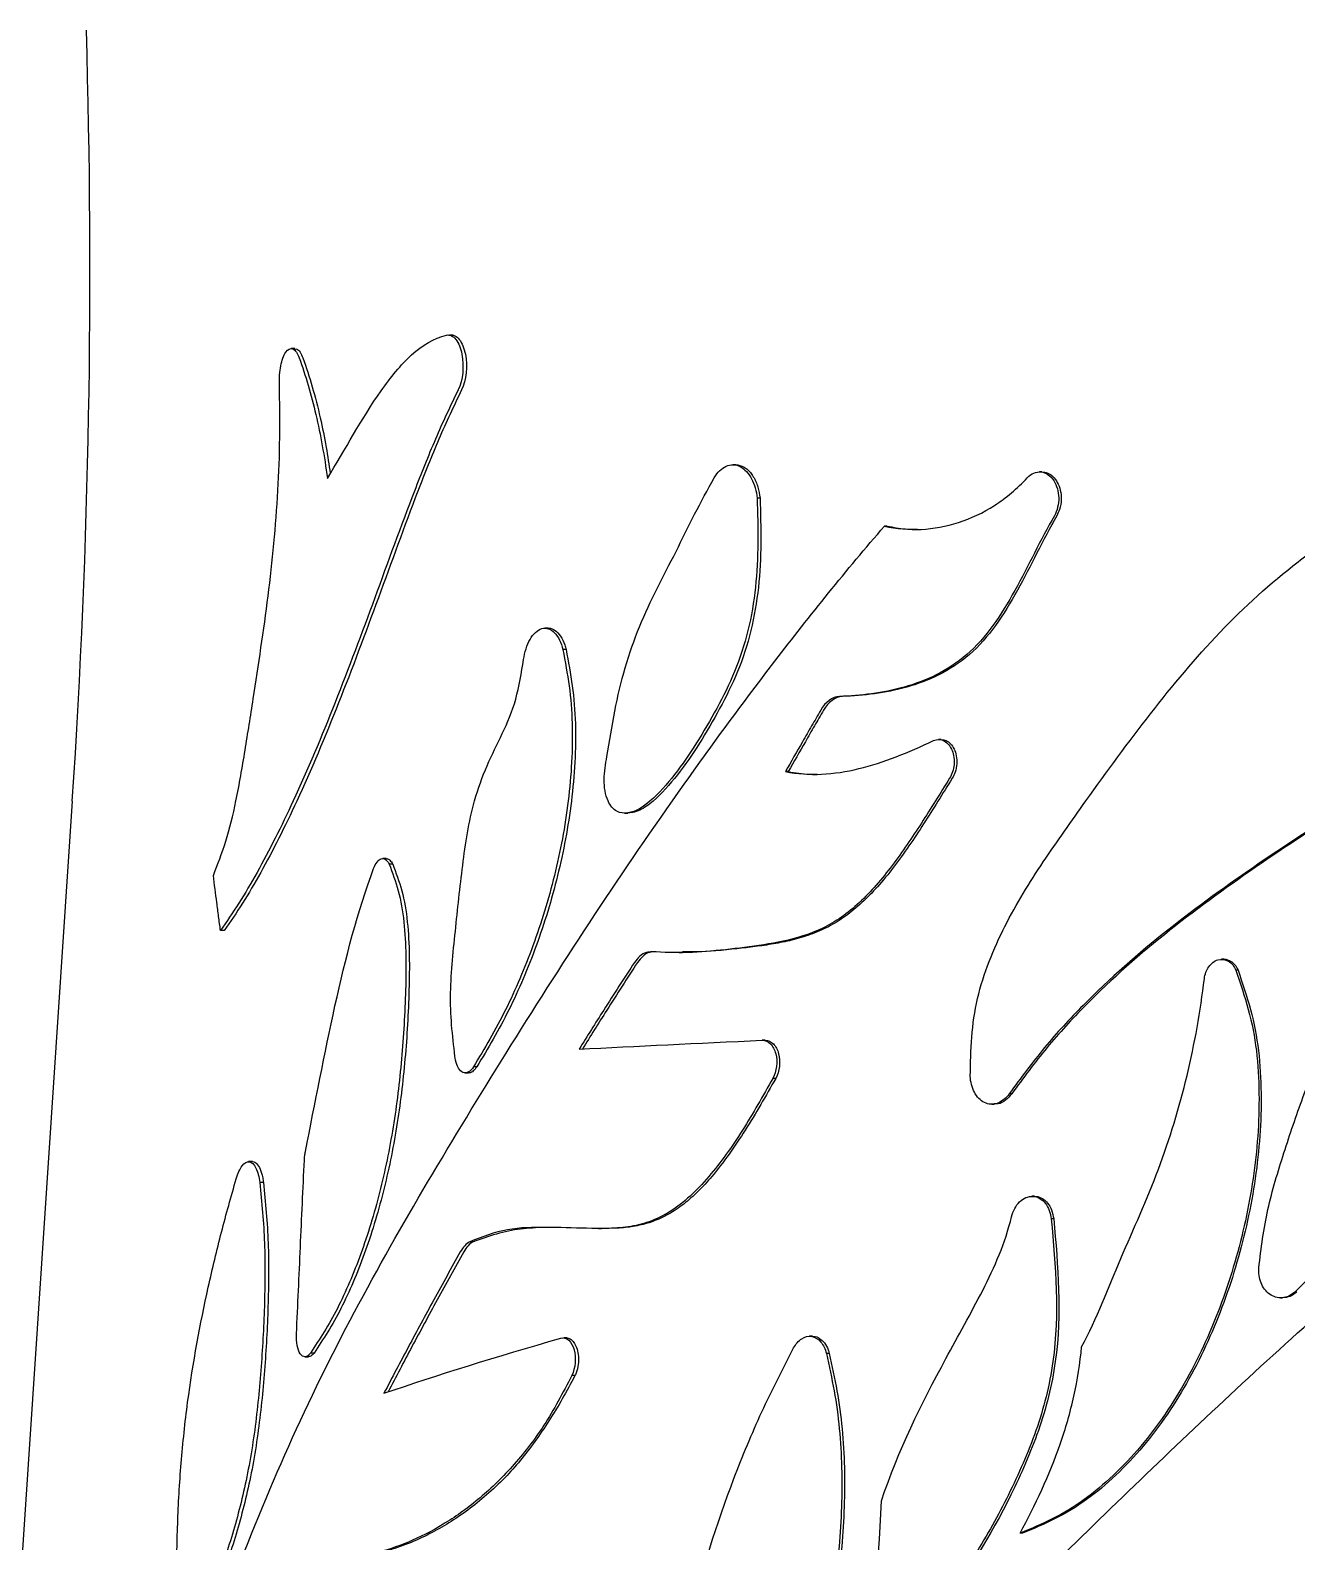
# Model space of a CAD drawing. Header units: millimetres. Extents: x 10 to 459, y 8 to 584.
# Drawn here: x 56.84 to 72.68, y 360.91 to 379.81 of the extents above; entities that cross this region are included whole.
import ezdxf

# ---------------------------------------------------------------- set-up
doc = ezdxf.new("R2010")
doc.units = ezdxf.units.MM
doc.layers.add('OUTLINE', color=7, linetype='Continuous', lineweight=25)

msp = doc.modelspace()

# ---------------------------------------------------------------- linework, layer by layer
at = {"layer": 'OUTLINE'}
for p, q in [((62.125, 375.997), (62.082, 375.997)), ((60.147, 375.828), (60.101, 375.828)), ((65.661, 374.376), (65.624, 374.376)), ((69.491, 374.288), (69.46, 374.288)), ((65.966, 373.959), (65.929, 373.959)), ((67.555, 373.609), (67.521, 373.609)), ((63.317, 372.333), (63.275, 372.333)), ((63.539, 372.064), (63.499, 372.064)), ((68.232, 370.94), (68.198, 370.94)), ((66.319, 370.54), (66.283, 370.54)), ((57.364, 370.169), (54.923, 333.46)), ((64.269, 370.02), (64.31, 370.02)), ((61.291, 369.452), (61.247, 369.452)), ((61.371, 369.383), (61.327, 369.383)), ((59.265, 368.552), (59.218, 368.552)), ((64.608, 368.286), (64.596, 368.284)), ((64.954, 368.276), (64.995, 368.276)), ((71.766, 368.192), (71.738, 368.192)), ((71.943, 368.056), (71.916, 368.056)), ((66.029, 367.179), (65.993, 367.179)), ((62.278, 366.773), (62.321, 366.773)), ((62.424, 366.847), (62.382, 366.847)), ((66.161, 366.703), (66.125, 366.703)), ((69.113, 366.511), (69.082, 366.511)), ((68.862, 366.379), (68.894, 366.379)), ((59.616, 365.662), (59.569, 365.662)), ((59.755, 365.4), (59.709, 365.4)), ((69.398, 365.228), (69.366, 365.228)), ((63.945, 364.826), (63.984, 364.826)), ((69.638, 364.945), (69.607, 364.945)), ((62.376, 364.659), (62.334, 364.659)), ((72.475, 363.958), (72.501, 363.958)), ((72.678, 364.031), (72.652, 364.031)), ((66.62, 363.478), (66.585, 363.478)), ((63.552, 363.457), (63.511, 363.457)), ((60.273, 363.222), (60.318, 363.222)), ((60.387, 363.267), (60.342, 363.267)), ((66.83, 363.264), (66.796, 363.264)), ((63.651, 362.986), (63.611, 362.986)), ((69.248, 361.014), (69.217, 361.014))]:
    msp.add_line(p, q, dxfattribs=at)
msp.add_arc((-42.415, 376.805), 100, 356.1951, 1.72158, dxfattribs=at)
for points, knots in [([(60.555, 374.206), (60.773, 374.562), (60.987, 374.959), (61.345, 375.469), (61.472, 375.627), (61.744, 375.873), (61.888, 375.962), (62.044, 375.997)], [0, 0, 0, 0, 0.5, 0.5, 0.75, 0.75, 1, 1, 1, 1]), ([(62.044, 375.997), (62.085, 376.006), (62.127, 375.986), (62.196, 375.898), (62.222, 375.833), (62.266, 375.61), (62.249, 375.431), (62.19, 375.314)], [0, 0, 0, 0, 0.25, 0.25, 0.5, 0.5, 1, 1, 1, 1]), ([(62.087, 375.997), (62.128, 376.006), (62.17, 375.986), (62.239, 375.898), (62.265, 375.832), (62.309, 375.61), (62.291, 375.431), (62.233, 375.314)], [0, 0, 0, 0, 0.25, 0.25, 0.5, 0.5, 1, 1, 1, 1]), ([(59.955, 375.383), (59.953, 375.462), (59.958, 375.541), (59.986, 375.681), (60.007, 375.743), (60.061, 375.822), (60.093, 375.837), (60.154, 375.81), (60.182, 375.769), (60.203, 375.711)], [0, 0, 0, 0, 0.25, 0.25, 0.5, 0.5, 0.75, 0.75, 1, 1, 1, 1]), ([(60.147, 375.823), (60.155, 375.824), (60.178, 375.827), (60.215, 375.79), (60.237, 375.738), (60.249, 375.711)], [0, 0, 0, 0, 0.20502, 0.590429, 1, 1, 1, 1]), ([(70.041, 370.173), (70.57, 370.91), (71.107, 371.64), (72.021, 372.599), (72.346, 372.894), (72.867, 373.295), (73.047, 373.422), (73.418, 373.663), (73.611, 373.776), (74.199, 374.089), (74.605, 374.261), (75.445, 374.537), (75.879, 374.645), (76.751, 374.872), (77.19, 374.991), (77.835, 375.226), (78.048, 375.313), (78.463, 375.521), (78.666, 375.644), (78.869, 375.766)], [0, 0, 0, 0, 0.25, 0.25, 0.375, 0.375, 0.4375, 0.4375, 0.5, 0.5, 0.625, 0.625, 0.75, 0.75, 0.875, 0.875, 0.9375, 0.9375, 1, 1, 1, 1]), ([(60.203, 375.711), (60.281, 375.493), (60.351, 375.256), (60.469, 374.749), (60.517, 374.483), (60.555, 374.206)], [0, 0, 0, 0, 0.5, 0.5, 1, 1, 1, 1]), ([(60.249, 375.711), (60.289, 375.593), (60.368, 375.357), (60.464, 374.979), (60.539, 374.614), (60.574, 374.376), (60.591, 374.266)], [0, 0, 0, 0, 0.273722, 0.547442, 0.791948, 1, 1, 1, 1]), ([(59.411, 370.173), (59.454, 370.38), (59.49, 370.592), (59.56, 371.019), (59.593, 371.233), (59.693, 371.875), (59.758, 372.303), (59.868, 373.169), (59.911, 373.61), (59.948, 374.274), (59.956, 374.496), (59.961, 374.939), (59.958, 375.161), (59.955, 375.383)], [0, 0, 0, 0, 0.125, 0.125, 0.25, 0.25, 0.5, 0.5, 0.75, 0.75, 0.875, 0.875, 1, 1, 1, 1]), ([(62.19, 375.314), (62.093, 375.111), (61.996, 374.907), (61.814, 374.484), (61.728, 374.266), (61.473, 373.607), (61.311, 373.158), (60.821, 371.824), (60.489, 370.951), (60.127, 370.173)], [0, 0, 0, 0, 0.125, 0.125, 0.25, 0.25, 0.5, 0.5, 1, 1, 1, 1]), ([(62.233, 375.314), (62.136, 375.11), (62.039, 374.907), (61.857, 374.483), (61.771, 374.265), (61.516, 373.606), (61.355, 373.156), (60.865, 371.822), (60.533, 370.948), (60.171, 370.169)], [0, 0, 0, 0, 0.125, 0.125, 0.25, 0.25, 0.5, 0.5, 1, 1, 1, 1]), ([(65.392, 374.213), (65.432, 374.281), (65.484, 374.332), (65.598, 374.382), (65.661, 374.381), (65.773, 374.324), (65.823, 374.269), (65.896, 374.131), (65.919, 374.047), (65.929, 373.959)], [0, 0, 0, 0, 0.25, 0.25, 0.5, 0.5, 0.75, 0.75, 1, 1, 1, 1]), ([(65.661, 374.375), (65.661, 374.375), (65.679, 374.377), (65.728, 374.367), (65.791, 374.335), (65.845, 374.28), (65.895, 374.21), (65.943, 374.104), (65.958, 374.006), (65.966, 373.959)], [0, 0, 0, 0, 0.002742, 0.115991, 0.326096, 0.439625, 0.553224, 0.785112, 1, 1, 1, 1]), ([(69.307, 374.214), (69.356, 374.266), (69.418, 374.293), (69.541, 374.279), (69.599, 374.238), (69.677, 374.118), (69.699, 374.04), (69.702, 373.883), (69.682, 373.803), (69.646, 373.738)], [0, 0, 0, 0, 0.25, 0.25, 0.5, 0.5, 0.75, 0.75, 1, 1, 1, 1]), ([(69.491, 374.287), (69.515, 374.284), (69.565, 374.279), (69.632, 374.23), (69.688, 374.156), (69.725, 374.055), (69.736, 373.938), (69.719, 373.826), (69.689, 373.764), (69.676, 373.738)], [0, 0, 0, 0, 0.127107, 0.258577, 0.396799, 0.545786, 0.707871, 0.877347, 1, 1, 1, 1]), ([(64.064, 370.173), (64.031, 370.25), (64.015, 370.343), (64.017, 370.536), (64.033, 370.633), (64.086, 370.915), (64.113, 371.107), (64.184, 371.481), (64.228, 371.662), (64.331, 372.015), (64.39, 372.186), (64.594, 372.682), (64.759, 372.982), (64.992, 373.447), (65.068, 373.604), (65.227, 373.911), (65.309, 374.062), (65.392, 374.213)], [0, 0, 0, 0, 0.0625, 0.0625, 0.125, 0.125, 0.25, 0.25, 0.375, 0.375, 0.5, 0.5, 0.75, 0.75, 0.875, 0.875, 1, 1, 1, 1]), ([(67.521, 373.609), (67.823, 373.54), (68.14, 373.554), (68.601, 373.703), (68.754, 373.775), (69.044, 373.962), (69.181, 374.077), (69.307, 374.214)], [0, 0, 0, 0, 0.5, 0.5, 0.75, 0.75, 1, 1, 1, 1]), ([(65.929, 373.959), (65.934, 373.773), (65.94, 373.587), (65.936, 373.214), (65.927, 373.027), (65.888, 372.661), (65.857, 372.481), (65.77, 372.127), (65.713, 371.953), (65.581, 371.63), (65.504, 371.477), (65.343, 371.181), (65.259, 371.036), (65.084, 370.759), (64.993, 370.626), (64.801, 370.381), (64.702, 370.266), (64.593, 370.173)], [0, 0, 0, 0, 0.125, 0.125, 0.25, 0.25, 0.375, 0.375, 0.5, 0.5, 0.625, 0.625, 0.75, 0.75, 0.875, 0.875, 1, 1, 1, 1]), ([(65.966, 373.959), (65.971, 373.773), (65.976, 373.587), (65.973, 373.213), (65.964, 373.026), (65.924, 372.66), (65.894, 372.479), (65.806, 372.125), (65.75, 371.951), (65.617, 371.627), (65.54, 371.475), (65.379, 371.178), (65.295, 371.033), (65.12, 370.755), (65.028, 370.622), (64.836, 370.377), (64.737, 370.263), (64.628, 370.169)], [0, 0, 0, 0, 0.125, 0.125, 0.25, 0.25, 0.375, 0.375, 0.5, 0.5, 0.625, 0.625, 0.75, 0.75, 0.875, 0.875, 1, 1, 1, 1]), ([(69.646, 373.738), (69.472, 373.434), (69.322, 373.111), (69.067, 372.653), (68.976, 372.503), (68.779, 372.229), (68.671, 372.106), (68.43, 371.898), (68.301, 371.815), (68.038, 371.683), (67.902, 371.633), (67.495, 371.519), (67.226, 371.49), (66.96, 371.479)], [0, 0, 0, 0, 0.25, 0.25, 0.375, 0.375, 0.5, 0.5, 0.625, 0.625, 0.75, 0.75, 1, 1, 1, 1]), ([(69.676, 373.738), (69.504, 373.434), (69.353, 373.112), (69.099, 372.653), (69.008, 372.504), (68.811, 372.23), (68.704, 372.107), (68.463, 371.899), (68.334, 371.815), (68.071, 371.683), (67.936, 371.633), (67.53, 371.519), (67.26, 371.49), (66.995, 371.479)], [0, 0, 0, 0, 0.25, 0.25, 0.375, 0.375, 0.5, 0.5, 0.625, 0.625, 0.75, 0.75, 1, 1, 1, 1]), ([(64.869, 370.173), (65.284, 370.762), (65.71, 371.346), (66.371, 372.207), (66.595, 372.492), (67.051, 373.056), (67.285, 373.333), (67.521, 373.609)], [0, 0, 0, 0, 0.5, 0.5, 0.75, 0.75, 1, 1, 1, 1]), ([(67.555, 373.609), (67.631, 373.594), (67.756, 373.569), (67.884, 373.57), (67.934, 373.57)], [0, 0, 0, 0, 0.611693, 1, 1, 1, 1]), ([(63.008, 371.939), (63.022, 372.034), (63.05, 372.123), (63.129, 372.262), (63.182, 372.312), (63.291, 372.343), (63.349, 372.323), (63.442, 372.227), (63.478, 372.151), (63.499, 372.064)], [0, 0, 0, 0, 0.25, 0.25, 0.5, 0.5, 0.75, 0.75, 1, 1, 1, 1]), ([(63.316, 372.332), (63.319, 372.332), (63.349, 372.335), (63.405, 372.31), (63.474, 372.238), (63.517, 372.147), (63.534, 372.084), (63.539, 372.064)], [0, 0, 0, 0, 0.02953, 0.302434, 0.576826, 0.866729, 1, 1, 1, 1]), ([(63.499, 372.064), (63.527, 371.914), (63.556, 371.763), (63.598, 371.457), (63.611, 371.301), (63.62, 370.982), (63.617, 370.819), (63.6, 370.495), (63.586, 370.334), (63.566, 370.173)], [0, 0, 0, 0, 0.25, 0.25, 0.5, 0.5, 0.75, 0.75, 1, 1, 1, 1]), ([(63.539, 372.064), (63.568, 371.913), (63.596, 371.763), (63.638, 371.456), (63.651, 371.299), (63.66, 370.98), (63.657, 370.817), (63.64, 370.493), (63.626, 370.331), (63.606, 370.169)], [0, 0, 0, 0, 0.25, 0.25, 0.5, 0.5, 0.75, 0.75, 1, 1, 1, 1]), ([(62.395, 370.173), (62.439, 370.329), (62.492, 370.475), (62.612, 370.751), (62.678, 370.882), (62.805, 371.149), (62.866, 371.288), (62.953, 371.604), (62.981, 371.772), (63.008, 371.939)], [0, 0, 0, 0, 0.25, 0.25, 0.5, 0.5, 0.75, 0.75, 1, 1, 1, 1]), ([(66.724, 371.308), (66.686, 371.242), (66.648, 371.176), (66.61, 371.11), (66.572, 371.044), (66.534, 370.978), (66.496, 370.911), (66.425, 370.788), (66.354, 370.664), (66.283, 370.54)], [0, 0, 0, 0, 0.0002490469, 0.0002490469, 0.0002490469, 0.0004980937, 0.0004980937, 0.0004980937, 0.0009651534, 0.0009651534, 0.0009651534, 0.0009651534]), ([(66.76, 371.308), (66.722, 371.242), (66.683, 371.176), (66.645, 371.11), (66.607, 371.043), (66.569, 370.977), (66.532, 370.911), (66.46, 370.787), (66.389, 370.664), (66.319, 370.54)], [0, 0, 0, 0, 0.0002490469, 0.0002490469, 0.0002490469, 0.0004980937, 0.0004980937, 0.0004980937, 0.0009645965, 0.0009645965, 0.0009645965, 0.0009645965]), ([(66.283, 370.54), (66.578, 370.479), (66.889, 370.5), (67.512, 370.652), (67.823, 370.779), (68.135, 370.926)], [0, 0, 0, 0, 0.5, 0.5, 1, 1, 1, 1]), ([(68.135, 370.926), (68.179, 370.947), (68.228, 370.944), (68.312, 370.898), (68.346, 370.855), (68.388, 370.749), (68.397, 370.687), (68.385, 370.564), (68.367, 370.505), (68.336, 370.456)], [0, 0, 0, 0, 0.25, 0.25, 0.5, 0.5, 0.75, 0.75, 1, 1, 1, 1]), ([(68.231, 370.94), (68.252, 370.937), (68.294, 370.932), (68.35, 370.889), (68.395, 370.823), (68.423, 370.736), (68.429, 370.635), (68.41, 370.536), (68.382, 370.481), (68.369, 370.456)], [0, 0, 0, 0, 0.125731, 0.258798, 0.39879, 0.542089, 0.700223, 0.863491, 1, 1, 1, 1]), ([(66.319, 370.54), (66.407, 370.524), (66.525, 370.502), (66.648, 370.507), (66.68, 370.508)], [0, 0, 0, 0, 0.7441818, 1, 1, 1, 1]), ([(58.006, 356.82), (58.11, 357.082), (58.216, 357.347), (58.427, 357.899), (58.533, 358.182), (58.856, 359.044), (59.074, 359.638), (59.53, 360.825), (59.767, 361.419), (60.278, 362.573), (60.551, 363.132), (61.129, 364.229), (61.433, 364.767), (62.065, 365.841), (62.392, 366.378), (63.4, 368), (64.108, 369.094), (64.869, 370.173)], [0, 0, 0, 0, 0.0625, 0.0625, 0.125, 0.125, 0.25, 0.25, 0.375, 0.375, 0.5, 0.5, 0.625, 0.625, 0.75, 0.75, 1, 1, 1, 1]), ([(59.128, 369.24), (59.181, 369.378), (59.236, 369.517), (59.333, 369.823), (59.374, 369.993), (59.411, 370.173)], [0, 0, 0, 0, 0.5, 0.5, 1, 1, 1, 1]), ([(60.127, 370.173), (59.978, 369.851), (59.827, 369.552), (59.6, 369.143), (59.523, 369.013), (59.37, 368.773), (59.293, 368.663), (59.218, 368.552)], [0, 0, 0, 0, 0.5, 0.5, 0.75, 0.75, 1, 1, 1, 1]), ([(60.171, 370.169), (60.022, 369.849), (59.872, 369.55), (59.645, 369.142), (59.57, 369.013), (59.417, 368.773), (59.34, 368.663), (59.265, 368.552)], [0, 0, 0, 0, 0.5, 0.5, 0.75, 0.75, 1, 1, 1, 1]), ([(62.156, 366.931), (62.124, 367.191), (62.093, 367.451), (62.096, 367.99), (62.126, 368.268), (62.183, 368.818), (62.213, 369.093), (62.263, 369.503), (62.281, 369.639), (62.329, 369.909), (62.358, 370.042), (62.395, 370.173)], [0, 0, 0, 0, 0.25, 0.25, 0.5, 0.5, 0.75, 0.75, 0.875, 0.875, 1, 1, 1, 1]), ([(63.566, 370.173), (63.527, 369.853), (63.468, 369.543), (63.319, 368.939), (63.228, 368.643), (63.021, 368.08), (62.907, 367.812), (62.657, 367.309), (62.518, 367.076), (62.382, 366.847)], [0, 0, 0, 0, 0.25, 0.25, 0.5, 0.5, 0.75, 0.75, 1, 1, 1, 1]), ([(63.606, 370.169), (63.567, 369.85), (63.507, 369.54), (63.359, 368.937), (63.268, 368.641), (63.062, 368.079), (62.948, 367.812), (62.699, 367.308), (62.56, 367.076), (62.424, 366.847)], [0, 0, 0, 0, 0.25, 0.25, 0.5, 0.5, 0.75, 0.75, 1, 1, 1, 1]), ([(62.841, 351.999), (62.966, 352.232), (63.093, 352.466), (63.353, 352.925), (63.486, 353.151), (63.893, 353.822), (64.176, 354.259), (65.058, 355.542), (65.691, 356.362), (67.039, 357.954), (67.755, 358.726), (68.868, 359.865), (69.246, 360.243), (70.013, 360.999), (70.401, 361.377), (71.584, 362.512), (72.396, 363.269), (74.072, 364.741), (74.936, 365.458), (77.602, 367.56), (79.478, 368.899), (81.465, 370.173)], [0, 0, 0, 0, 0.03125, 0.03125, 0.0625, 0.0625, 0.125, 0.125, 0.25, 0.25, 0.375, 0.375, 0.4375, 0.4375, 0.5, 0.5, 0.625, 0.625, 0.75, 0.75, 1, 1, 1, 1]), ([(64.593, 370.173), (64.505, 370.096), (64.412, 370.038), (64.266, 370.016), (64.217, 370.02), (64.129, 370.066), (64.091, 370.111), (64.064, 370.173)], [0, 0, 0, 0, 0.5, 0.5, 0.75, 0.75, 1, 1, 1, 1]), ([(64.628, 370.169), (64.601, 370.147), (64.547, 370.103), (64.462, 370.055), (64.382, 370.023), (64.332, 370.025), (64.31, 370.025)], [0, 0, 0, 0, 0.267977, 0.536525, 0.803306, 1, 1, 1, 1]), ([(68.159, 370.173), (68.043, 369.987), (67.926, 369.803), (67.682, 369.448), (67.556, 369.277), (67.282, 368.964), (67.137, 368.828), (66.905, 368.665), (66.825, 368.618), (66.662, 368.54), (66.581, 368.509), (66.336, 368.432), (66.173, 368.4), (65.85, 368.349), (65.69, 368.329), (65.373, 368.295), (65.217, 368.281), (64.909, 368.273), (64.758, 368.279), (64.608, 368.286)], [0, 0, 0, 0, 0.125, 0.125, 0.25, 0.25, 0.375, 0.375, 0.4375, 0.4375, 0.5, 0.5, 0.625, 0.625, 0.75, 0.75, 0.875, 0.875, 1, 1, 1, 1]), ([(68.19, 370.169), (68.131, 370.075), (68.012, 369.885), (67.829, 369.608), (67.638, 369.342), (67.443, 369.102), (67.242, 368.896), (67.037, 368.727), (66.82, 368.592), (66.593, 368.496), (66.363, 368.428), (66.132, 368.382), (65.903, 368.35), (65.574, 368.312), (65.269, 368.281), (65.048, 368.284), (64.995, 368.285)], [0, 0, 0, 0, 0.070969, 0.142023, 0.212933, 0.283709, 0.346725, 0.409908, 0.472803, 0.53757, 0.602511, 0.667777, 0.733188, 0.798351, 0.952038, 1, 1, 1, 1]), ([(68.594, 366.73), (68.598, 366.893), (68.602, 367.057), (68.626, 367.381), (68.648, 367.542), (68.722, 367.859), (68.774, 368.016), (68.89, 368.317), (68.956, 368.462), (69.169, 368.886), (69.335, 369.152), (69.681, 369.668), (69.86, 369.92), (70.041, 370.173)], [0, 0, 0, 0, 0.125, 0.125, 0.25, 0.25, 0.375, 0.375, 0.5, 0.5, 0.75, 0.75, 1, 1, 1, 1]), ([(73.407, 370.173), (73, 369.919), (72.6, 369.66), (71.817, 369.124), (71.434, 368.849), (70.695, 368.265), (70.339, 367.953), (69.838, 367.447), (69.677, 367.273), (69.371, 366.902), (69.226, 366.707), (69.082, 366.511)], [0, 0, 0, 0, 0.25, 0.25, 0.5, 0.5, 0.75, 0.75, 0.875, 0.875, 1, 1, 1, 1]), ([(73.426, 370.169), (73.02, 369.916), (72.621, 369.657), (71.841, 369.122), (71.459, 368.846), (70.722, 368.263), (70.367, 367.951), (69.868, 367.446), (69.707, 367.272), (69.401, 366.902), (69.257, 366.706), (69.113, 366.511)], [0, 0, 0, 0, 0.25, 0.25, 0.5, 0.5, 0.75, 0.75, 0.875, 0.875, 1, 1, 1, 1]), ([(72.203, 364.336), (72.233, 364.58), (72.263, 364.824), (72.37, 365.302), (72.442, 365.537), (72.592, 366.004), (72.671, 366.236), (72.839, 366.695), (72.934, 366.919), (73.157, 367.347), (73.283, 367.553), (73.545, 367.954), (73.679, 368.153), (73.882, 368.45), (73.951, 368.547), (74.091, 368.741), (74.162, 368.838), (74.287, 369.044), (74.34, 369.152), (74.432, 369.375), (74.472, 369.49), (74.513, 369.605)], [0, 0, 0, 0, 0.125, 0.125, 0.25, 0.25, 0.375, 0.375, 0.5, 0.5, 0.625, 0.625, 0.75, 0.75, 0.8125, 0.8125, 0.875, 0.875, 0.9375, 0.9375, 1, 1, 1, 1]), ([(75.028, 369.54), (75.01, 369.012), (74.991, 368.484), (74.86, 367.698), (74.798, 367.442), (74.634, 366.948), (74.533, 366.708), (74.306, 366.238), (74.182, 366.01), (73.921, 365.57), (73.782, 365.357), (73.49, 364.948), (73.336, 364.75), (73.007, 364.377), (72.83, 364.204), (72.652, 364.031)], [0, 0, 0, 0, 0.25, 0.25, 0.375, 0.375, 0.5, 0.5, 0.625, 0.625, 0.75, 0.75, 0.875, 0.875, 1, 1, 1, 1]), ([(60.28, 365.789), (60.401, 366.396), (60.516, 367.009), (60.783, 368.209), (60.933, 368.793), (61.133, 369.328)], [0, 0, 0, 0, 0.5, 0.5, 1, 1, 1, 1]), ([(61.327, 369.383), (61.367, 369.275), (61.408, 369.167), (61.474, 368.929), (61.497, 368.795), (61.539, 368.385), (61.54, 368.096), (61.524, 367.522), (61.506, 367.233), (61.456, 366.658), (61.422, 366.375), (61.331, 365.818), (61.275, 365.545), (61.14, 365.01), (61.06, 364.75), (60.883, 364.266), (60.786, 364.035), (60.573, 363.617), (60.457, 363.441), (60.342, 363.267)], [0, 0, 0, 0, 0.0625, 0.0625, 0.125, 0.125, 0.25, 0.25, 0.375, 0.375, 0.5, 0.5, 0.625, 0.625, 0.75, 0.75, 0.875, 0.875, 1, 1, 1, 1]), ([(61.371, 369.383), (61.411, 369.275), (61.452, 369.167), (61.517, 368.929), (61.54, 368.795), (61.582, 368.385), (61.583, 368.096), (61.567, 367.522), (61.55, 367.233), (61.499, 366.659), (61.465, 366.375), (61.375, 365.819), (61.319, 365.546), (61.183, 365.011), (61.104, 364.751), (60.928, 364.266), (60.83, 364.036), (60.618, 363.617), (60.502, 363.441), (60.387, 363.267)], [0, 0, 0, 0, 0.0625, 0.0625, 0.125, 0.125, 0.25, 0.25, 0.375, 0.375, 0.5, 0.5, 0.625, 0.625, 0.75, 0.75, 0.875, 0.875, 1, 1, 1, 1]), ([(61.133, 369.328), (61.157, 369.392), (61.192, 369.438), (61.265, 369.46), (61.302, 369.434), (61.327, 369.383)], [0, 0, 0, 0, 0.5, 0.5, 1, 1, 1, 1]), ([(61.291, 369.449), (61.293, 369.45), (61.309, 369.454), (61.339, 369.434), (61.36, 369.401), (61.371, 369.383)], [0, 0, 0, 0, 0.086987, 0.528354, 1, 1, 1, 1]), ([(59.218, 368.552), (59.21, 368.611), (59.202, 368.669), (59.194, 368.727), (59.187, 368.786), (59.179, 368.844), (59.171, 368.902), (59.157, 369.015), (59.142, 369.127), (59.128, 369.24)], [0, 0, 0, 0, 0.0002011174, 0.0002011174, 0.0002011174, 0.0004022347, 0.0004022347, 0.0004022347, 0.000789443, 0.000789443, 0.000789443, 0.000789443]), ([(64.583, 368.283), (64.57, 368.282), (64.527, 368.279), (64.46, 368.237), (64.416, 368.18), (64.396, 368.154)], [0, 0, 0, 0, 0.192509, 0.625297, 1, 1, 1, 1]), ([(64.602, 368.28), (64.596, 368.28), (64.559, 368.277), (64.498, 368.236), (64.455, 368.18), (64.434, 368.154)], [0, 0, 0, 0, 0.1113864, 0.5872932, 1, 1, 1, 1]), ([(71.522, 367.951), (71.529, 368.005), (71.548, 368.056), (71.606, 368.14), (71.647, 368.172), (71.736, 368.198), (71.784, 368.192), (71.863, 368.144), (71.895, 368.104), (71.916, 368.056)], [0, 0, 0, 0, 0.25, 0.25, 0.5, 0.5, 0.75, 0.75, 1, 1, 1, 1]), ([(71.766, 368.191), (71.768, 368.191), (71.792, 368.195), (71.837, 368.178), (71.893, 368.139), (71.926, 368.093), (71.94, 368.063), (71.943, 368.056)], [0, 0, 0, 0, 0.030864, 0.319944, 0.609073, 0.917547, 1, 1, 1, 1]), ([(64.396, 368.154), (64.331, 368.055), (64.266, 367.955), (64.201, 367.856), (64.137, 367.756), (64.073, 367.657), (64.01, 367.557), (63.906, 367.394), (63.804, 367.232), (63.703, 367.069)], [0, 0, 0, 0, 0.000412155, 0.000412155, 0.000412155, 0.00082431, 0.00082431, 0.00082431, 0.001494152, 0.001494152, 0.001494152, 0.001494152]), ([(64.434, 368.154), (64.369, 368.055), (64.305, 367.955), (64.24, 367.856), (64.176, 367.756), (64.112, 367.656), (64.049, 367.556), (63.946, 367.394), (63.844, 367.231), (63.743, 367.069)], [0, 0, 0, 0, 0.000412155, 0.000412155, 0.000412155, 0.00082431, 0.00082431, 0.00082431, 0.00149305, 0.00149305, 0.00149305, 0.00149305]), ([(71.916, 368.056), (71.971, 367.893), (72.026, 367.73), (72.117, 367.396), (72.151, 367.225), (72.193, 366.874), (72.203, 366.694), (72.207, 366.337), (72.202, 366.159), (72.164, 365.627), (72.111, 365.274), (71.958, 364.573), (71.859, 364.231), (71.615, 363.57), (71.471, 363.249), (71.132, 362.639), (70.941, 362.357), (70.618, 361.975), (70.503, 361.853), (70.266, 361.629), (70.144, 361.526), (69.892, 361.344), (69.761, 361.266), (69.492, 361.131), (69.354, 361.072), (69.217, 361.014)], [0, 0, 0, 0, 0.0625, 0.0625, 0.125, 0.125, 0.1875, 0.1875, 0.25, 0.25, 0.375, 0.375, 0.5, 0.5, 0.625, 0.625, 0.75, 0.75, 0.8125, 0.8125, 0.875, 0.875, 0.9375, 0.9375, 1, 1, 1, 1]), ([(71.943, 368.056), (71.998, 367.893), (72.053, 367.73), (72.144, 367.396), (72.177, 367.225), (72.219, 366.875), (72.229, 366.695), (72.234, 366.338), (72.228, 366.16), (72.191, 365.628), (72.138, 365.275), (71.985, 364.574), (71.886, 364.232), (71.643, 363.572), (71.499, 363.25), (71.16, 362.641), (70.97, 362.358), (70.647, 361.976), (70.533, 361.854), (70.296, 361.629), (70.174, 361.527), (69.922, 361.344), (69.791, 361.266), (69.522, 361.131), (69.384, 361.072), (69.248, 361.014)], [0, 0, 0, 0, 0.0625, 0.0625, 0.125, 0.125, 0.1875, 0.1875, 0.25, 0.25, 0.375, 0.375, 0.5, 0.5, 0.625, 0.625, 0.75, 0.75, 0.8125, 0.8125, 0.875, 0.875, 0.9375, 0.9375, 1, 1, 1, 1]), ([(69.987, 363.348), (70.178, 363.698), (70.319, 364.079), (70.636, 364.821), (70.804, 365.187), (71.09, 365.946), (71.21, 366.339), (71.401, 367.137), (71.473, 367.541), (71.522, 367.951)], [0, 0, 0, 0, 0.25, 0.25, 0.5, 0.5, 0.75, 0.75, 1, 1, 1, 1]), ([(65.993, 367.179), (66.03, 367.18), (66.067, 367.164), (66.126, 367.103), (66.149, 367.06), (66.187, 366.912), (66.173, 366.791), (66.125, 366.703)], [0, 0, 0, 0, 0.25, 0.25, 0.5, 0.5, 1, 1, 1, 1]), ([(66.029, 367.179), (66.066, 367.18), (66.103, 367.164), (66.162, 367.103), (66.185, 367.06), (66.223, 366.912), (66.209, 366.791), (66.161, 366.703)], [0, 0, 0, 0, 0.25, 0.25, 0.5, 0.5, 1, 1, 1, 1]), ([(62.382, 366.847), (62.344, 366.788), (62.294, 366.761), (62.206, 366.795), (62.172, 366.855), (62.156, 366.931)], [0, 0, 0, 0, 0.5, 0.5, 1, 1, 1, 1]), ([(62.424, 366.847), (62.409, 366.828), (62.381, 366.792), (62.343, 366.77), (62.324, 366.774), (62.321, 366.775)], [0, 0, 0, 0, 0.458064, 0.917196, 1, 1, 1, 1]), ([(66.125, 366.703), (66.001, 366.483), (65.877, 366.263), (65.614, 365.848), (65.474, 365.652), (65.172, 365.297), (65.013, 365.146), (64.755, 364.985), (64.667, 364.942), (64.491, 364.879), (64.403, 364.859), (64.14, 364.822), (63.966, 364.823), (63.625, 364.833), (63.458, 364.839), (63.128, 364.841), (62.966, 364.838), (62.647, 364.782), (62.489, 364.721), (62.334, 364.659)], [0, 0, 0, 0, 0.125, 0.125, 0.25, 0.25, 0.375, 0.375, 0.4375, 0.4375, 0.5, 0.5, 0.625, 0.625, 0.75, 0.75, 0.875, 0.875, 1, 1, 1, 1]), ([(66.161, 366.703), (66.099, 366.593), (65.975, 366.374), (65.783, 366.055), (65.58, 365.752), (65.383, 365.495), (65.192, 365.287), (65.012, 365.126), (64.822, 364.997), (64.626, 364.909), (64.429, 364.856), (64.213, 364.828), (64.067, 364.827), (63.984, 364.827)], [0, 0, 0, 0, 0.105816, 0.211807, 0.317523, 0.422962, 0.501895, 0.58099, 0.659722, 0.738685, 0.817997, 0.897191, 1, 1, 1, 1]), ([(69.082, 366.511), (69.043, 366.455), (68.993, 366.413), (68.883, 366.373), (68.823, 366.375), (68.72, 366.425), (68.676, 366.472), (68.615, 366.588), (68.597, 366.658), (68.594, 366.73)], [0, 0, 0, 0, 0.25, 0.25, 0.5, 0.5, 0.75, 0.75, 1, 1, 1, 1]), ([(69.113, 366.511), (69.089, 366.482), (69.04, 366.423), (68.959, 366.381), (68.91, 366.384), (68.894, 366.384)], [0, 0, 0, 0, 0.399421, 0.79968, 1, 1, 1, 1]), ([(60.267, 365.682), (60.267, 365.691), (60.268, 365.701), (60.268, 365.71), (60.269, 365.719), (60.27, 365.728), (60.271, 365.737), (60.273, 365.755), (60.276, 365.772), (60.28, 365.789)], [0, 0, 0, 0, 0.0000275736, 0.0000275736, 0.0000275736, 0.0000551491, 0.0000551491, 0.0000551491, 0.0001087914, 0.0001087914, 0.0001087914, 0.0001087914]), ([(59.414, 365.447), (59.434, 365.514), (59.46, 365.571), (59.517, 365.647), (59.549, 365.666), (59.61, 365.656), (59.639, 365.628), (59.684, 365.535), (59.7, 365.471), (59.709, 365.4)], [0, 0, 0, 0, 0.25, 0.25, 0.5, 0.5, 0.75, 0.75, 1, 1, 1, 1]), ([(59.616, 365.661), (59.617, 365.662), (59.636, 365.665), (59.672, 365.641), (59.716, 365.572), (59.743, 365.484), (59.752, 365.42), (59.755, 365.4)], [0, 0, 0, 0, 0.020252, 0.294794, 0.569375, 0.858235, 1, 1, 1, 1]), ([(60.168, 363.507), (60.184, 363.869), (60.201, 364.232), (60.217, 364.594), (60.225, 364.776), (60.234, 364.957), (60.242, 365.138), (60.25, 365.32), (60.258, 365.501), (60.267, 365.682)], [0, 0, 0, 0, 0.001090809, 0.001090809, 0.001090809, 0.001636214, 0.001636214, 0.001636214, 0.002181618, 0.002181618, 0.002181618, 0.002181618]), ([(58.684, 359.643), (58.677, 359.889), (58.67, 360.136), (58.668, 360.633), (58.673, 360.882), (58.691, 361.385), (58.705, 361.637), (58.747, 362.146), (58.774, 362.403), (58.873, 363.151), (58.962, 363.628), (59.117, 364.326), (59.172, 364.555), (59.289, 365.006), (59.351, 365.226), (59.414, 365.447)], [0, 0, 0, 0, 0.125, 0.125, 0.25, 0.25, 0.375, 0.375, 0.5, 0.5, 0.75, 0.75, 0.875, 0.875, 1, 1, 1, 1]), ([(59.709, 365.4), (59.734, 365.15), (59.758, 364.901), (59.777, 364.385), (59.774, 364.12), (59.758, 363.584), (59.743, 363.317), (59.701, 362.785), (59.675, 362.52), (59.62, 362.124), (59.598, 361.992), (59.551, 361.736), (59.525, 361.612), (59.439, 361.247), (59.373, 361.016), (59.23, 360.57), (59.153, 360.356), (59, 359.939), (58.922, 359.735), (58.846, 359.531)], [0, 0, 0, 0, 0.125, 0.125, 0.25, 0.25, 0.375, 0.375, 0.5, 0.5, 0.5625, 0.5625, 0.625, 0.625, 0.75, 0.75, 0.875, 0.875, 1, 1, 1, 1]), ([(59.755, 365.4), (59.779, 365.15), (59.804, 364.901), (59.823, 364.385), (59.82, 364.12), (59.803, 363.584), (59.789, 363.317), (59.747, 362.785), (59.72, 362.52), (59.665, 362.125), (59.644, 361.993), (59.597, 361.737), (59.571, 361.612), (59.485, 361.247), (59.419, 361.016), (59.276, 360.571), (59.2, 360.356), (59.046, 359.939), (58.969, 359.735), (58.893, 359.531)], [0, 0, 0, 0, 0.125, 0.125, 0.25, 0.25, 0.375, 0.375, 0.5, 0.5, 0.5625, 0.5625, 0.625, 0.625, 0.75, 0.75, 0.875, 0.875, 1, 1, 1, 1]), ([(69.111, 364.973), (69.129, 365.046), (69.163, 365.112), (69.258, 365.205), (69.319, 365.231), (69.437, 365.224), (69.492, 365.192), (69.575, 365.088), (69.599, 365.019), (69.607, 364.945)], [0, 0, 0, 0, 0.25, 0.25, 0.5, 0.5, 0.75, 0.75, 1, 1, 1, 1]), ([(69.397, 365.224), (69.405, 365.225), (69.44, 365.23), (69.499, 365.203), (69.566, 365.146), (69.618, 365.057), (69.631, 364.984), (69.638, 364.945)], [0, 0, 0, 0, 0.0651207, 0.2839325, 0.5058859, 0.7393513, 1, 1, 1, 1]), ([(63.268, 364.84), (63.169, 364.835), (62.966, 364.826), (62.667, 364.764), (62.473, 364.694), (62.376, 364.659)], [0, 0, 0, 0, 0.326127, 0.663266, 1, 1, 1, 1]), ([(63.964, 364.827), (63.945, 364.826), (63.919, 364.825), (63.893, 364.825), (63.886, 364.826)], [0, 0, 0, 0, 0.718796, 1, 1, 1, 1]), ([(69.607, 364.945), (69.661, 364.355), (69.712, 363.764), (69.585, 362.863), (69.513, 362.576), (69.318, 362.023), (69.198, 361.754), (68.943, 361.236), (68.805, 360.989), (68.507, 360.515), (68.348, 360.291), (68.013, 359.861), (67.837, 359.654), (67.479, 359.263), (67.295, 359.079), (67.113, 358.894)], [0, 0, 0, 0, 0.25, 0.25, 0.375, 0.375, 0.5, 0.5, 0.625, 0.625, 0.75, 0.75, 0.875, 0.875, 1, 1, 1, 1]), ([(69.638, 364.945), (69.691, 364.355), (69.742, 363.764), (69.616, 362.864), (69.543, 362.577), (69.349, 362.024), (69.23, 361.755), (68.847, 360.978), (68.548, 360.507), (68.046, 359.861), (67.871, 359.655), (67.513, 359.263), (67.329, 359.079), (67.146, 358.894)], [0, 0, 0, 0, 0.25, 0.25, 0.375, 0.375, 0.5, 0.5, 0.75, 0.75, 0.875, 0.875, 1, 1, 1, 1]), ([(67.483, 361.42), (67.694, 362.051), (67.984, 362.633), (68.366, 363.342), (68.443, 363.483), (68.598, 363.766), (68.676, 363.908), (68.898, 364.341), (69.031, 364.645), (69.111, 364.973)], [0, 0, 0, 0, 0.5, 0.5, 0.625, 0.625, 0.75, 0.75, 1, 1, 1, 1]), ([(62.217, 364.534), (62.105, 364.333), (61.995, 364.134), (61.886, 363.934), (61.779, 363.739), (61.674, 363.544), (61.57, 363.35), (61.466, 363.155), (61.363, 362.96), (61.262, 362.766)], [0, 0, 0, 0, 0.000814523, 0.000814523, 0.000814523, 0.001608003, 0.001608003, 0.001608003, 0.002401584, 0.002401584, 0.002401584, 0.002401584]), ([(62.259, 364.534), (62.148, 364.333), (61.929, 363.938), (61.614, 363.355), (61.413, 362.972), (61.314, 362.783)], [0, 0, 0, 0, 0.342781, 0.676354, 1, 1, 1, 1]), ([(72.652, 364.031), (72.607, 363.99), (72.552, 363.964), (72.44, 363.954), (72.384, 363.971), (72.291, 364.038), (72.254, 364.089), (72.208, 364.205), (72.199, 364.27), (72.203, 364.336)], [0, 0, 0, 0, 0.25, 0.25, 0.5, 0.5, 0.75, 0.75, 1, 1, 1, 1]), ([(72.678, 364.031), (72.65, 364.01), (72.596, 363.969), (72.533, 363.962), (72.501, 363.959)], [0, 0, 0, 0, 0.503345, 1, 1, 1, 1]), ([(60.342, 363.267), (60.322, 363.24), (60.299, 363.224), (60.255, 363.221), (60.233, 363.234), (60.181, 363.31), (60.164, 363.407), (60.168, 363.507)], [0, 0, 0, 0, 0.25, 0.25, 0.5, 0.5, 1, 1, 1, 1]), ([(66.385, 363.332), (66.412, 363.381), (66.447, 363.421), (66.525, 363.472), (66.57, 363.483), (66.654, 363.468), (66.694, 363.444), (66.758, 363.369), (66.781, 363.319), (66.796, 363.264)], [0, 0, 0, 0, 0.25, 0.25, 0.5, 0.5, 0.75, 0.75, 1, 1, 1, 1]), ([(66.62, 363.475), (66.626, 363.476), (66.656, 363.481), (66.711, 363.455), (66.774, 363.398), (66.812, 363.328), (66.826, 363.279), (66.83, 363.264)], [0, 0, 0, 0, 0.060372, 0.325449, 0.592105, 0.873176, 1, 1, 1, 1]), ([(63.474, 363.454), (63.509, 363.464), (63.544, 363.454), (63.603, 363.401), (63.626, 363.359), (63.667, 363.209), (63.656, 363.081), (63.611, 362.986)], [0, 0, 0, 0, 0.25, 0.25, 0.5, 0.5, 1, 1, 1, 1]), ([(63.551, 363.454), (63.556, 363.454), (63.579, 363.456), (63.617, 363.429), (63.658, 363.375), (63.686, 363.296), (63.698, 363.2), (63.689, 363.096), (63.668, 363.024), (63.653, 362.99), (63.651, 362.986)], [0, 0, 0, 0, 0.041505, 0.181291, 0.324249, 0.474691, 0.634253, 0.802011, 0.976911, 1, 1, 1, 1]), ([(64.897, 356.2), (64.875, 356.353), (64.852, 356.505), (64.817, 356.812), (64.804, 356.966), (64.785, 357.433), (64.792, 357.747), (64.833, 358.382), (64.87, 358.698), (64.966, 359.32), (65.026, 359.626), (65.236, 360.536), (65.421, 361.132), (65.747, 361.983), (65.863, 362.261), (66.113, 362.804), (66.248, 363.068), (66.385, 363.332)], [0, 0, 0, 0, 0.0625, 0.0625, 0.125, 0.125, 0.25, 0.25, 0.375, 0.375, 0.5, 0.5, 0.75, 0.75, 0.875, 0.875, 1, 1, 1, 1]), ([(69.217, 361.014), (69.407, 361.369), (69.583, 361.739), (69.786, 362.325), (69.845, 362.526), (69.936, 362.932), (69.968, 363.138), (69.987, 363.348)], [0, 0, 0, 0, 0.5, 0.5, 0.75, 0.75, 1, 1, 1, 1]), ([(60.387, 363.267), (60.374, 363.252), (60.351, 363.226), (60.328, 363.225), (60.318, 363.225)], [0, 0, 0, 0, 0.579287, 1, 1, 1, 1]), ([(66.796, 363.264), (66.829, 363.109), (66.863, 362.953), (66.92, 362.64), (66.942, 362.482), (66.986, 362.001), (66.994, 361.675), (66.972, 361.012), (66.942, 360.684), (66.852, 360.036), (66.793, 359.716), (66.647, 359.08), (66.56, 358.764), (66.359, 358.152), (66.244, 357.857), (65.985, 357.29), (65.839, 357.014), (65.599, 356.636), (65.515, 356.517), (65.339, 356.291), (65.248, 356.183), (65.158, 356.075)], [0, 0, 0, 0, 0.0625, 0.0625, 0.125, 0.125, 0.25, 0.25, 0.375, 0.375, 0.5, 0.5, 0.625, 0.625, 0.75, 0.75, 0.875, 0.875, 0.9375, 0.9375, 1, 1, 1, 1]), ([(66.83, 363.264), (66.864, 363.109), (66.898, 362.953), (66.954, 362.64), (66.976, 362.482), (67.021, 362.001), (67.028, 361.675), (67.006, 361.013), (66.976, 360.685), (66.887, 360.037), (66.828, 359.716), (66.682, 359.081), (66.595, 358.765), (66.394, 358.153), (66.28, 357.858), (66.021, 357.29), (65.875, 357.015), (65.636, 356.637), (65.551, 356.518), (65.376, 356.291), (65.285, 356.183), (65.194, 356.075)], [0, 0, 0, 0, 0.0625, 0.0625, 0.125, 0.125, 0.25, 0.25, 0.375, 0.375, 0.5, 0.5, 0.625, 0.625, 0.75, 0.75, 0.875, 0.875, 0.9375, 0.9375, 1, 1, 1, 1]), ([(63.611, 362.986), (63.498, 362.771), (63.386, 362.556), (63.138, 362.175), (63.004, 362.006), (62.727, 361.696), (62.582, 361.557), (62.293, 361.317), (62.148, 361.215), (61.856, 361.039), (61.71, 360.964), (61.424, 360.845), (61.284, 360.8), (61.01, 360.734), (60.875, 360.714), (60.612, 360.703), (60.483, 360.716), (60.358, 360.73)], [0, 0, 0, 0, 0.125, 0.125, 0.25, 0.25, 0.375, 0.375, 0.5, 0.5, 0.625, 0.625, 0.75, 0.75, 0.875, 0.875, 1, 1, 1, 1]), ([(63.651, 362.986), (63.599, 362.889), (63.494, 362.694), (63.326, 362.419), (63.151, 362.159), (62.968, 361.921), (62.766, 361.696), (62.546, 361.489), (62.31, 361.3), (62.073, 361.14), (61.824, 360.999), (61.566, 360.882), (61.299, 360.79), (61.039, 360.734), (60.848, 360.708), (60.747, 360.711), (60.727, 360.712)], [0, 0, 0, 0, 0.064246, 0.128759, 0.193256, 0.257564, 0.321639, 0.397542, 0.47366, 0.549844, 0.625835, 0.713647, 0.801749, 0.889966, 0.9781, 1, 1, 1, 1]), ([(76.699, 362.191), (76.55, 361.977), (76.402, 361.763), (76.128, 361.495), (76.028, 361.414), (75.82, 361.268), (75.713, 361.204), (75.385, 361.028), (75.154, 360.937), (74.689, 360.796), (74.456, 360.746), (73.757, 360.629), (73.29, 360.598), (72.602, 360.611), (72.376, 360.624), (71.928, 360.671), (71.707, 360.705), (71.487, 360.74)], [0, 0, 0, 0, 0.125, 0.125, 0.1875, 0.1875, 0.25, 0.25, 0.375, 0.375, 0.5, 0.5, 0.75, 0.75, 0.875, 0.875, 1, 1, 1, 1])]:
    msp.add_open_spline(points, degree=3, knots=knots, dxfattribs=at)
for points in [[(66.96, 371.479), (66.869, 371.475), (66.783, 371.408), (66.724, 371.308)], [(66.995, 371.479), (66.904, 371.475), (66.818, 371.408), (66.76, 371.308)], [(68.336, 370.456), (68.277, 370.361), (68.219, 370.267), (68.159, 370.173)], [(68.369, 370.456), (68.31, 370.36), (68.25, 370.264), (68.19, 370.169)], [(63.703, 367.069), (64.417, 367.105), (65.181, 367.142), (65.993, 367.179)], [(62.334, 364.659), (62.291, 364.637), (62.25, 364.592), (62.217, 364.534)], [(62.376, 364.659), (62.332, 364.637), (62.292, 364.592), (62.259, 364.534)], [(61.262, 362.766), (61.934, 362.995), (62.673, 363.224), (63.474, 363.454)], [(67.113, 358.894), (67.327, 359.714), (67.461, 360.566), (67.483, 361.42)]]:
    msp.add_open_spline(points, degree=3, dxfattribs=at)

doc.saveas('drawing.dxf')
